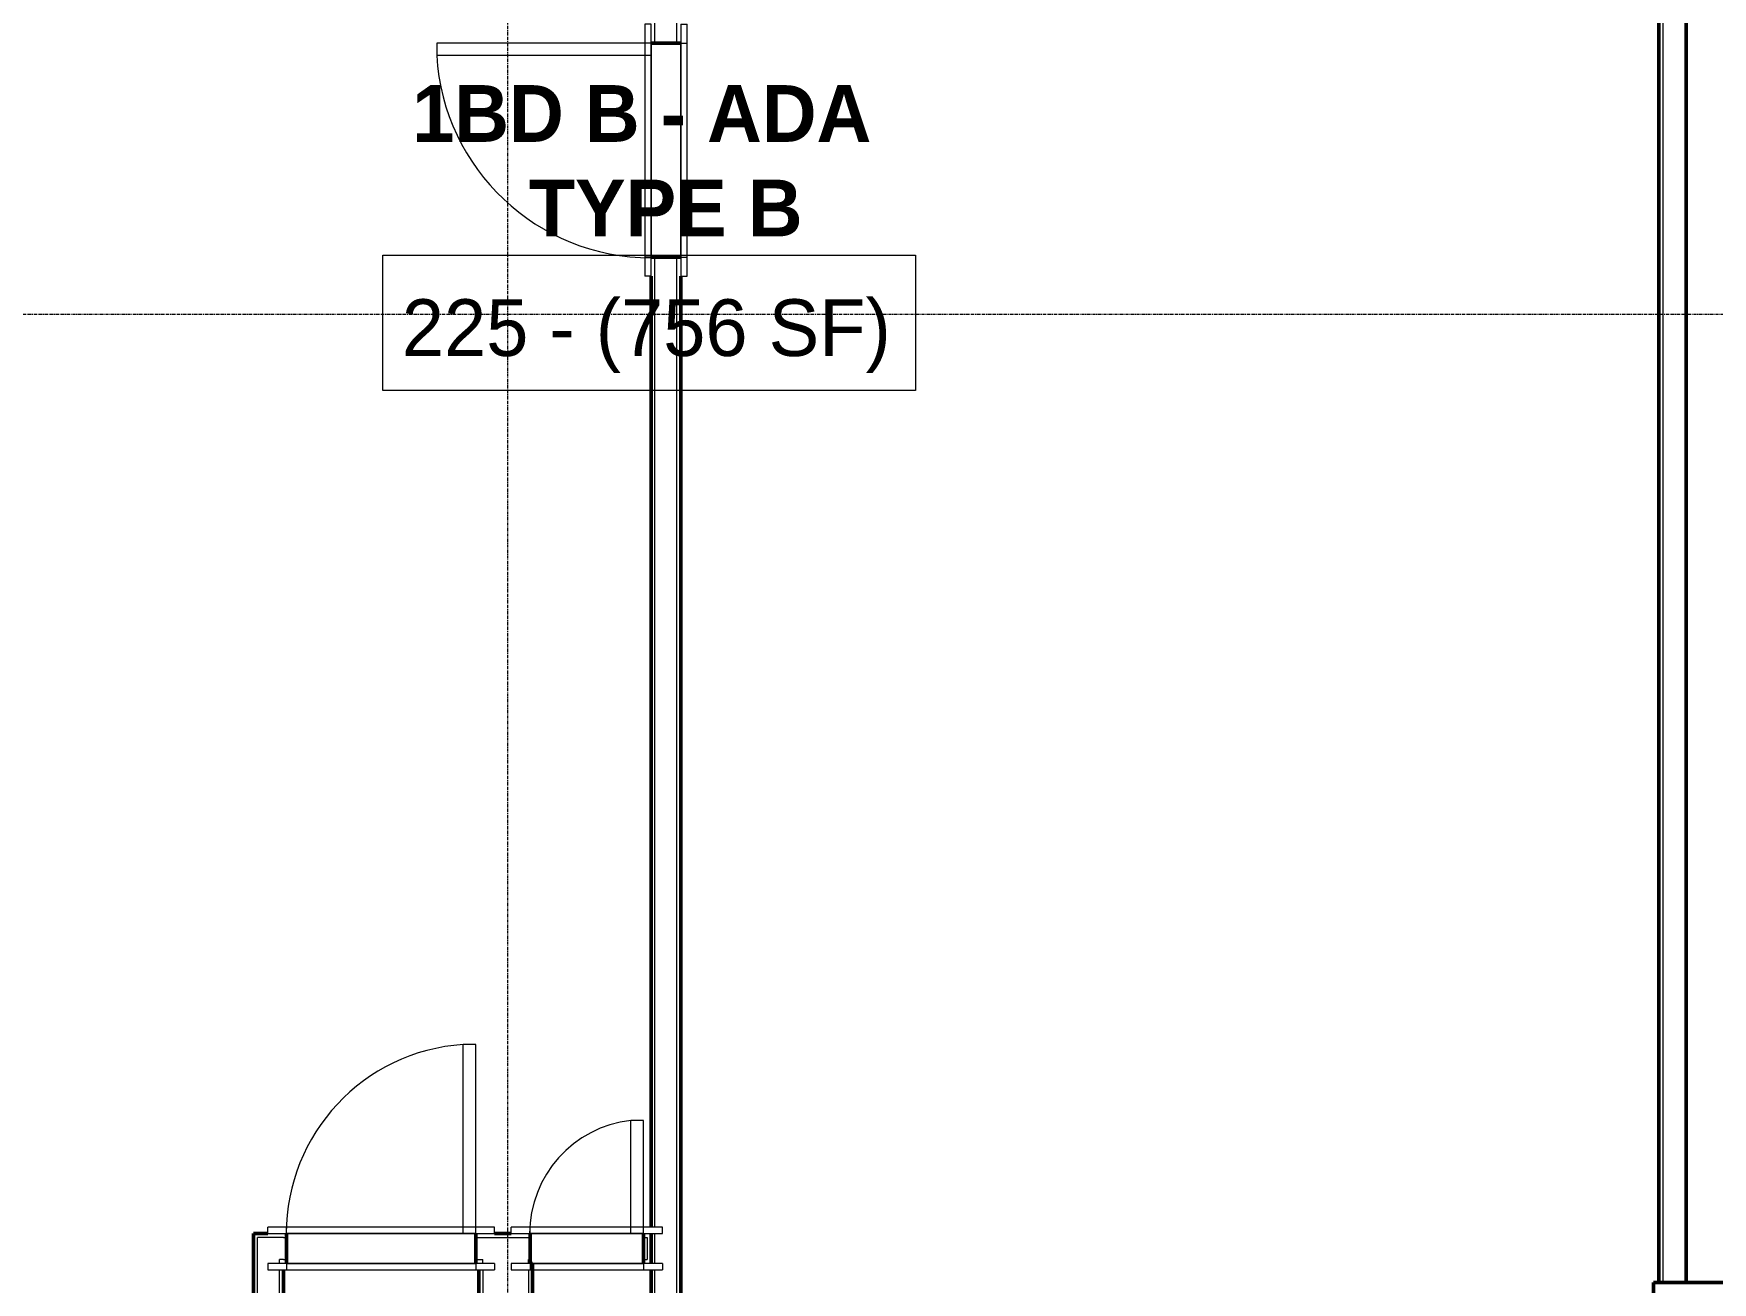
# Model space of a CAD drawing. Header units: inches. Extents: x -4218 to -1830, y 9767 to 12426.
# Drawn here: x -2902.6 to -2636.2, y 10013.6 to 10211.7 of the extents above; entities that cross this region are included whole.
import ezdxf

# ---------------------------------------------------------------- set-up
doc = ezdxf.new("R2010")
doc.units = ezdxf.units.IN
doc.header["$MEASUREMENT"] = 0
doc.linetypes.add('Grid Line 1_2_', pattern=[0.875, 0.5, -0.125, 0.125, -0.125])
for name, color, linetype, lineweight in [('0-1', 7, 'Continuous', 5), ('0-2', 10, 'Continuous', 9), ('A-AREA-IDEN', 2, 'Continuous', 9), ('A-DOOR-1', 10, 'Continuous', 9), ('A-DOOR-2', 50, 'Continuous', 20), ('A-DOOR-FRAM-1', 10, 'Continuous', 9), ('A-DOOR-FRAM-2', 252, 'Continuous', 9), ('A-FLOR-3', 192, 'Continuous', 9), ('A-WALL-1', 7, 'Continuous', 50), ('A-WALL-2', 250, 'Continuous', 13), ('A-WALL-3', 10, 'Continuous', 9), ('A-WALL-4', 252, 'Continuous', 9), ('A-WALL-5', 253, 'Continuous', 9), ('A-WALL-6', 254, 'Continuous', 9), ('A-WALL-8', 113, 'Continuous', 50), ('I-WALL-1', 7, 'Continuous', 50), ('S-GRID-1', 1, 'Grid Line 1_2_', 9)]:
    doc.layers.add(name, color=color, linetype=linetype, lineweight=lineweight)
doc.styles.add('Century Gothic', font='ufonts.com_century-gothic.ttf', dxfattribs={"height": 9})
doc.styles.add('Century Gothic_B', font='GOTHICB.TTF', dxfattribs={"height": 9})

# ---------------------------------------------------------------- blocks, each defined once
blk = doc.blocks.new('SWING - SINGLE - FLUSH - 2-10 x 6-8 - PRIVACY-3199407-BACKGROUND - RCP - 2ND FLOOR')
at = {"layer": 'A-DOOR-1'}
blk.add_arc((17, 2.37), 34.07, 93.3657, 180, dxfattribs=at)
at = {"layer": 'A-DOOR-2'}
for p, q in [((15, 2.37), (15, 36.38)), ((17, 36.38), (15, 36.38)), ((17, 2.37), (17, 36.38)), ((17, 2.37), (15, 2.37))]:
    blk.add_line(p, q, dxfattribs=at)
at = {"layer": 'A-DOOR-FRAM-1'}
for p, q in [((-17, 3.37), (-20, 3.37)), ((-20, 2.37), (-20, 3.37)), ((17, 3.37), (-17, 3.37)), ((-17, 2.37), (-17, 3.37)), ((20, 3.37), (17, 3.37)), ((17, 2.37), (17, 3.37)), ((20, 2.37), (20, 3.37)), ((-20, 2.37), (-17, 2.37)), ((-17, 2.37), (17, 2.37)), ((17, 2.37), (20, 2.37)), ((-17, -2.38), (-20, -2.38)), ((-20, -2.38), (-20, -3.38)), ((17, -2.38), (-17, -2.38)), ((-17, -2.38), (-17, -3.38)), ((20, -2.38), (17, -2.38)), ((17, -2.38), (17, -3.38)), ((20, -2.38), (20, -3.38)), ((-20, -3.38), (-17, -3.38)), ((-17, -3.38), (17, -3.38)), ((17, -3.38), (20, -3.38))]:
    blk.add_line(p, q, dxfattribs=at)
blk = doc.blocks.new('SWING - SINGLE - FLUSH - 30_ x 80_ - MAGIC PAK DOOR - ACOUSTICAL SEAL-3199413-BACKGROUND - RCP - 2ND FLOOR')
at = {"layer": 'A-DOOR-1'}
blk.add_arc((15, 2.375), 30.067, 93.81407, 180, dxfattribs=at)
at = {"layer": 'A-DOOR-2'}
for p, q in [((13, 2.375), (13, 32.375)), ((15, 32.375), (13, 32.375)), ((15, 2.375), (15, 32.375)), ((15, 2.375), (13, 2.375))]:
    blk.add_line(p, q, dxfattribs=at)
at = {"layer": 'A-DOOR-FRAM-1'}
for p, q in [((-15, 3.375), (-18, 3.375)), ((-18, 2.375), (-18, 3.375)), ((15, 3.375), (-15, 3.375)), ((-15, 2.375), (-15, 3.375)), ((18, 3.375), (15, 3.375)), ((15, 2.375), (15, 3.375)), ((18, 2.375), (18, 3.375)), ((-18, 2.375), (-15, 2.375)), ((-15, 2.375), (15, 2.375)), ((15, 2.375), (18, 2.375)), ((-15, -2.375), (-18, -2.375)), ((-18, -2.375), (-18, -3.375)), ((15, -2.375), (-15, -2.375)), ((-15, -2.375), (-15, -3.375)), ((18, -2.375), (15, -2.375)), ((15, -2.375), (15, -3.375)), ((18, -2.375), (18, -3.375)), ((-18, -3.375), (-15, -3.375)), ((-15, -3.375), (15, -3.375)), ((15, -3.375), (18, -3.375))]:
    blk.add_line(p, q, dxfattribs=at)
blk = doc.blocks.new('SWING - SINGLE - FLUSH - 1-6 X 6-8 PASSAGE-V8-BACKGROUND - RCP - 2ND FLOOR')
at = {"layer": 'A-DOOR-1'}
blk.add_arc((9, 2.37), 18.07, 96.3558, 180, dxfattribs=at)
at = {"layer": 'A-DOOR-2'}
for p, q in [((7, 2.37), (7, 20.33)), ((9, 20.33), (7, 20.33)), ((9, 2.37), (9, 20.33)), ((9, 2.37), (7, 2.37))]:
    blk.add_line(p, q, dxfattribs=at)
at = {"layer": 'A-DOOR-FRAM-1'}
for p, q in [((-9, 3.37), (-12, 3.37)), ((-12, 2.37), (-12, 3.37)), ((9, 3.37), (-9, 3.37)), ((-9, 2.37), (-9, 3.37)), ((12, 3.37), (9, 3.37)), ((9, 2.37), (9, 3.37)), ((12, 2.37), (12, 3.37)), ((-12, 2.37), (-9, 2.37)), ((-9, 2.37), (9, 2.37)), ((9, 2.37), (12, 2.37)), ((-9, -2.38), (-12, -2.38)), ((-12, -2.38), (-12, -3.38)), ((-9, -2.38), (-9, -3.38)), ((9, -2.38), (-8.63, -2.38)), ((12, -2.38), (9, -2.38)), ((9, -2.38), (9, -3.38)), ((12, -2.38), (12, -3.38)), ((-12, -3.38), (-9, -3.38)), ((-8.63, -3.38), (9, -3.38)), ((9, -3.38), (12, -3.38))]:
    blk.add_line(p, q, dxfattribs=at)
at = {"layer": 'A-DOOR-FRAM-2'}
for p, q in [((-8.63, -2.38), (-9, -2.38)), ((-8.99, -3.38), (-8.63, -3.38))]:
    blk.add_line(p, q, dxfattribs=at)
blk = doc.blocks.new('CTR - 1st Phase - Unit Layouts_rvt-1-BACKGROUND - RCP - 2ND FLOOR')
at = {"layer": 'A-WALL-1'}
for p, q in [((-2799.87, 10210.24), (-2804.62, 10210.24)), ((-2804.62, 10176.24), (-2799.87, 10176.24)), ((-2804.62, 10022.34), (-2804.62, 10173.24)), ((-2799.87, 10173.24), (-2799.87, 9988.44)), ((-2867.7, 9988.96), (-2867.7, 10021.34)), ((-2867.7, 10021.34), (-2867.07, 10021.34)), ((-2867.07, 10021.34), (-2865.44, 10021.34)), ((-2862.44, 10021.34), (-2862.44, 10016.59)), ((-2832.44, 10016.59), (-2832.44, 10021.34)), ((-2829.44, 10021.34), (-2826.81, 10021.34)), ((-2823.81, 10021.34), (-2823.81, 10016.59)), ((-2805.81, 10016.59), (-2805.81, 10021.34)), ((-2804.62, 10016.59), (-2804.62, 10021.34)), ((-2804.62, 10021.34), (-2804.62, 10020.71)), ((-2804.62, 10020.71), (-2804.62, 10017.21)), ((-2862.95, 10015.59), (-2862.95, 9988.96)), ((-2804.62, 10017.21), (-2804.62, 10016.59)), ((-2804.62, 9988.44), (-2804.62, 10015.59))]:
    blk.add_line(p, q, dxfattribs=at)
at = {"layer": 'A-WALL-2'}
for p, q in [((-2800.5, 10210.24), (-2800.5, 10271.74)), ((-2804, 10210.24), (-2804, 10214.86)), ((-2804, 10022.34), (-2804, 10176.24)), ((-2800.5, 9989.06), (-2800.5, 10176.24)), ((-2867.07, 9989.59), (-2867.07, 10020.71)), ((-2863.57, 10020.71), (-2867.07, 10020.71)), ((-2862.95, 10020.71), (-2863.57, 10020.71)), ((-2862.95, 10020.71), (-2862.44, 10020.71)), ((-2832.44, 10020.71), (-2823.81, 10020.71)), ((-2805.81, 10020.71), (-2805.25, 10020.71)), ((-2805.25, 10020.71), (-2805.25, 10017.21)), ((-2804, 10016.59), (-2804, 10021.34)), ((-2863.57, 10016.59), (-2863.57, 10017.21)), ((-2862.95, 10017.21), (-2863.57, 10017.21)), ((-2863.57, 9989.59), (-2863.57, 10015.59)), ((-2862.95, 10017.21), (-2862.44, 10017.21)), ((-2832.44, 10017.21), (-2831.31, 10017.21)), ((-2831.31, 10016.59), (-2831.31, 10017.21)), ((-2831.31, 10015.59), (-2831.31, 9988.44)), ((-2824.06, 10017.21), (-2823.81, 10017.21)), ((-2824.06, 10016.59), (-2824.06, 10017.21)), ((-2824.06, 10015.59), (-2824.06, 9988.44)), ((-2805.81, 10017.21), (-2805.25, 10017.21)), ((-2804, 9989.06), (-2804, 10015.59))]:
    blk.add_line(p, q, dxfattribs=at)
at = {"layer": 'A-WALL-3'}
for p, q in [((-2804.62, 10210.24), (-2804.62, 10176.24)), ((-2799.87, 10176.24), (-2799.87, 10210.24)), ((-2832.44, 10021.34), (-2862.44, 10021.34)), ((-2805.81, 10021.34), (-2823.81, 10021.34)), ((-2862.44, 10016.59), (-2832.44, 10016.59)), ((-2823.44, 10016.59), (-2805.81, 10016.59))]:
    blk.add_line(p, q, dxfattribs=at)
at = {"layer": 'A-WALL-4'}
for p, q in [((-2799.87, 10210.24), (-2804.62, 10210.24)), ((-2799.87, 10176.24), (-2804.62, 10176.24)), ((-2862.44, 10016.59), (-2862.44, 10021.34)), ((-2832.44, 10016.59), (-2832.44, 10021.34)), ((-2823.81, 10016.59), (-2823.81, 10021.34)), ((-2805.81, 10016.59), (-2805.81, 10021.34)), ((-2823.81, 10016.59), (-2823.44, 10016.59))]:
    blk.add_line(p, q, dxfattribs=at)
at = {"layer": 'I-WALL-1'}
for p, q in [((-2831.94, 9988.44), (-2831.94, 10015.59)), ((-2823.81, 10016.59), (-2823.44, 10016.59)), ((-2823.44, 10016.59), (-2823.44, 9988.44))]:
    blk.add_line(p, q, dxfattribs=at)
at = {"layer": '0-2', "rotation": 90.0000000000466}
blk.add_blockref('SWING - SINGLE - FLUSH - 2-10 x 6-8 - PRIVACY-3199407-BACKGROUND - RCP - 2ND FLOOR', (-2802.25, 10193.24), dxfattribs=at)
at = {"layer": '0-2'}
for name, p in [('SWING - SINGLE - FLUSH - 30_ x 80_ - MAGIC PAK DOOR - ACOUSTICAL SEAL-3199413-BACKGROUND - RCP - 2ND FLOOR', (-2847.44, 10018.96)), ('SWING - SINGLE - FLUSH - 1-6 X 6-8 PASSAGE-V8-BACKGROUND - RCP - 2ND FLOOR', (-2814.81, 10018.96))]:
    blk.add_blockref(name, p, dxfattribs=at)
blk = doc.blocks.new('CTR - 1st Phase - Common Walls_rvt-1-BACKGROUND - RCP - 2ND FLOOR')
at = {"layer": 'A-WALL-1'}
for p, q in [((-2644.7, 10013.59), (-2644.7, 10261.59)), ((-2640.32, 10261.59), (-2640.32, 10013.59)), ((-2640.32, 10013.59), (-2644.7, 10013.59))]:
    blk.add_line(p, q, dxfattribs=at)
at = {"layer": 'A-WALL-2'}
for p, q in [((-2644.07, 10261.59), (-2644.07, 10013.59)), ((-2640.57, 10261.59), (-2640.57, 10013.59))]:
    blk.add_line(p, q, dxfattribs=at)
at = {"layer": 'A-WALL-5'}
blk.add_line((-2640.32, 10014.21), (-2640.32, 10013.59), dxfattribs=at)
at = {"layer": 'A-WALL-6'}
for p, q in [((-2640.32, 10261.59), (-2640.32, 10014.21)), ((-2640.42, 10013.59), (-2640.32, 10013.59))]:
    blk.add_line(p, q, dxfattribs=at)
blk = doc.blocks.new('CTR - 1st Phase -Stairs _ Elevators_rvt-1-BACKGROUND - RCP - 2ND FLOOR')
at = {"layer": 'A-WALL-1'}
for p, q in [((-2640.32, 10021.59), (-2640.32, 10253.59)), ((-2640.32, 10013.59), (-2640.32, 10021.59)), ((-2520.32, 10013.59), (-2640.32, 10013.59))]:
    blk.add_line(p, q, dxfattribs=at)

msp = doc.modelspace()

# ---------------------------------------------------------------- linework, layer by layer
at = {"layer": 'A-AREA-IDEN', "flags": 128}
msp.add_lwpolyline([(-2847.16, 10176.58), (-2762.66, 10176.58), (-2762.66, 10155.09), (-2847.16, 10155.09)], close=True, dxfattribs=at)
at = {"layer": 'A-FLOR-3'}
for p, q in [((-2640.32, 10261.59), (-2640.32, 10014.21)), ((-2640.32, 10014.21), (-2640.42, 10014.21)), ((-2640.42, 10014.21), (-2640.42, 10013.59))]:
    msp.add_line(p, q, dxfattribs=at)
at = {"layer": 'A-WALL-8'}
for p, q in [((-2645.55, 9989.06), (-2645.55, 10013.59)), ((-2645.55, 10013.59), (-2520.32, 10013.59))]:
    msp.add_line(p, q, dxfattribs=at)
at = {"layer": 'S-GRID-1'}
for p, q in [((-2827.32, 9836.18), (-2827.32, 12376.81)), ((-1830.2, 10167.19), (-4168.71, 10167.19))]:
    msp.add_line(p, q, dxfattribs=at)

# ---------------------------------------------------------------- block references
at = {"layer": '0-1'}
for name in ['CTR - 1st Phase - Unit Layouts_rvt-1-BACKGROUND - RCP - 2ND FLOOR', 'CTR - 1st Phase - Common Walls_rvt-1-BACKGROUND - RCP - 2ND FLOOR', 'CTR - 1st Phase -Stairs _ Elevators_rvt-1-BACKGROUND - RCP - 2ND FLOOR']:
    msp.add_blockref(name, (0, 0), dxfattribs=at)

# ---------------------------------------------------------------- texts
at = {"layer": 'A-AREA-IDEN', "char_height": 9, "attachment_point": 1}
for s, insert, width, style in [('1BD B - ADA', (-2842.53, 10203.56), 90.9, 'Century Gothic_B'), ('TYPE B', (-2824.03, 10188.56), 46.359, 'Century Gothic_B'), ('225 - (756 SF)', (-2844.16, 10169.58), 94.839, 'Century Gothic')]:
    msp.add_mtext(s, dxfattribs=dict(at, insert=insert, width=width, style=style))

doc.saveas('drawing.dxf')
